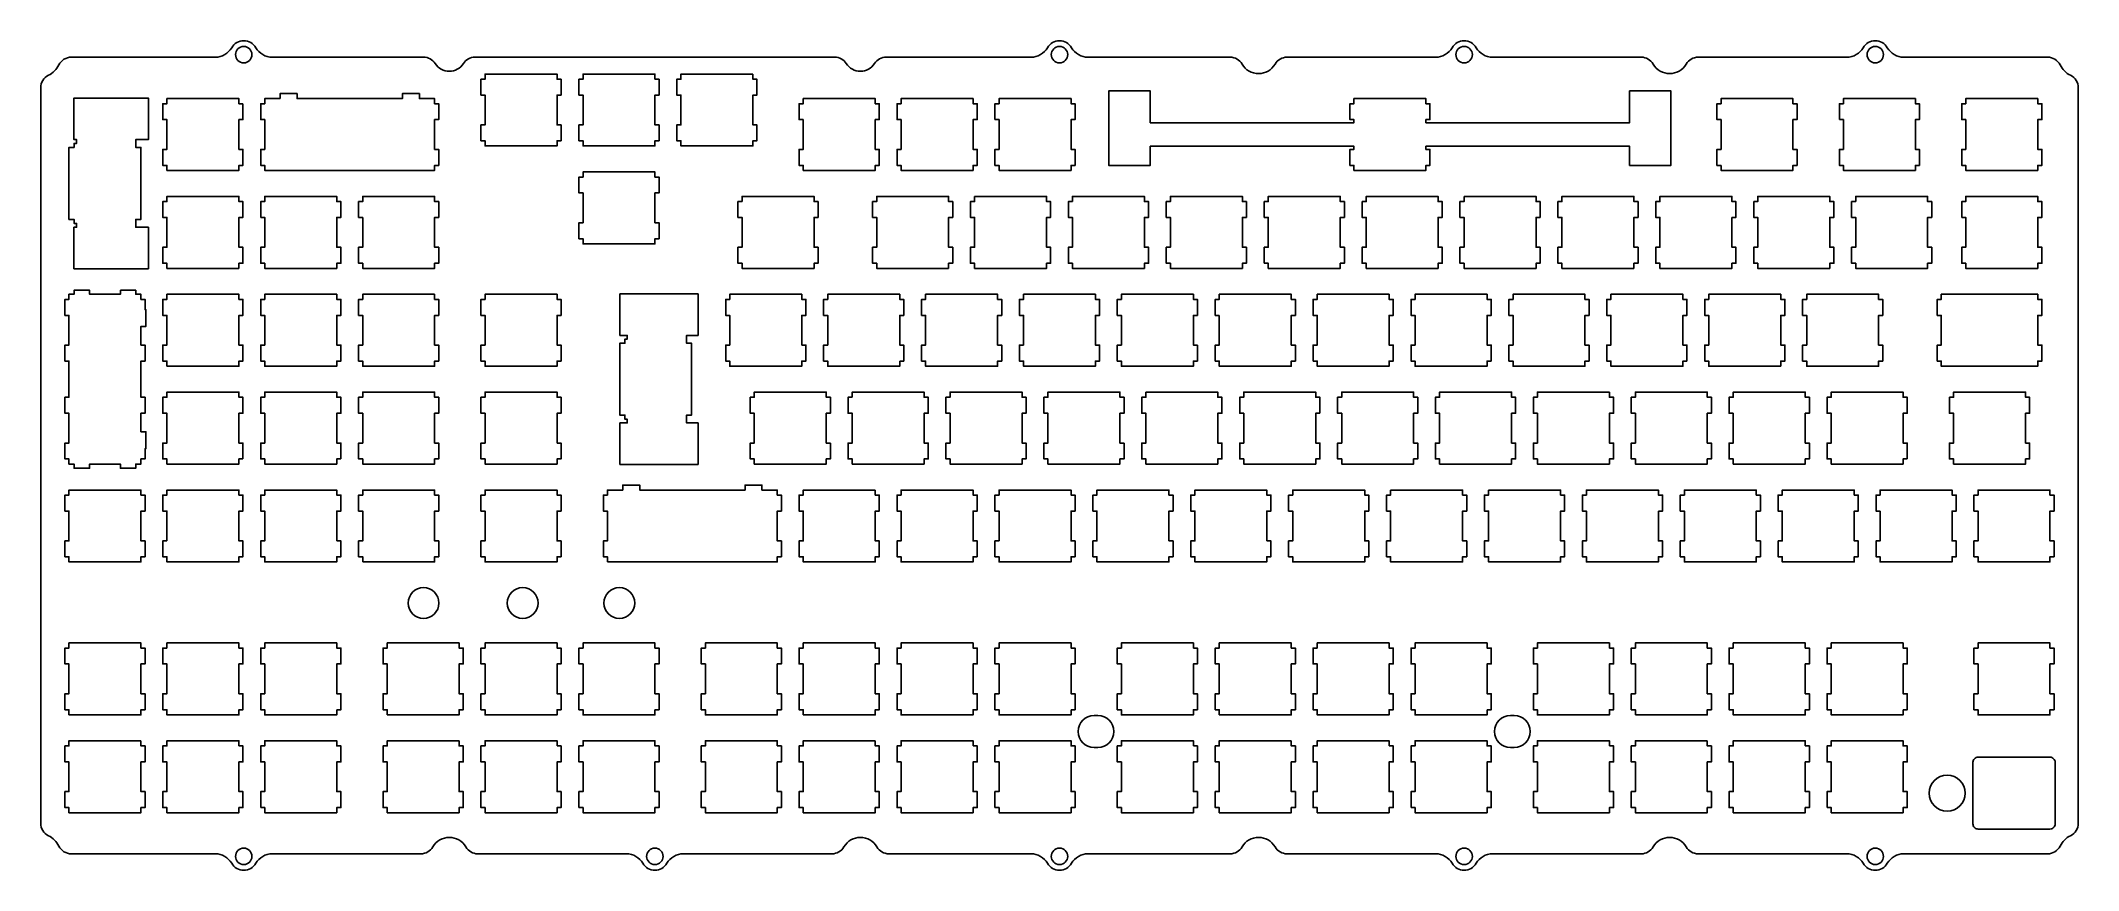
# Model space of a CAD drawing. Header units: millimetres. Extents: x -337 to 60, y -60 to 101.
import ezdxf

# ---------------------------------------------------------------- set-up
doc = ezdxf.new("R2010")
doc.units = ezdxf.units.MM
doc.layers.get('0').update_dxf_attribs({"linetype": 'CONTINUOUS'})

msp = doc.modelspace()

# ---------------------------------------------------------------- linework, layer by layer
for points in [[(-254.54, 97, -0.256128), (-252.26, 98.25), (-182.29, 98.25, -0.256128), (-180.02, 97, 0.548221), (-174.54, 97, -0.256128), (-172.26, 98.25), (-144.08, 98.25, 0.267949), (-140.88, 100.1, -0.57735), (-136.2, 100.1, 0.267949), (-133, 98.25), (-105.34, 98.25, -0.267949), (-103.01, 96.9, 0.57735), (-96.6, 96.9, -0.267949), (-94.26, 98.25), (-65.34, 98.25, 0.267949), (-62.14, 100.1, -0.57735), (-57.46, 100.1, 0.267949), (-54.26, 98.25), (-25.34, 98.25, -0.267949), (-23.01, 96.9, 0.57735), (-16.6, 96.9, -0.267949), (-14.26, 98.25), (14.66, 98.25, 0.267949), (17.86, 100.1, -0.57735), (22.54, 100.1, 0.267949), (25.74, 98.25), (53.75, 98.25, -0.284915), (56.17, 96.75, 0.163866), (58.2, 94.72, -0.284915), (59.7, 92.3), (59.7, -50.86, -0.284915), (58.2, -53.28, 0.163866), (56.17, -55.31, -0.284915), (53.75, -56.81), (25.74, -56.81, 0.267949), (22.54, -58.66, -0.57735), (17.86, -58.66, 0.267949), (14.66, -56.81), (-14.26, -56.81, -0.267949), (-16.6, -55.46, 0.57735), (-23.01, -55.46, -0.267949), (-25.34, -56.81), (-54.26, -56.81, 0.267949), (-57.46, -58.66, -0.57735), (-62.14, -58.66, 0.267949), (-65.34, -56.81), (-94.26, -56.81, -0.267949), (-96.6, -55.46, 0.57735), (-103.01, -55.46, -0.267949), (-105.34, -56.81), (-133, -56.81, 0.267949), (-136.2, -58.66, -0.57735), (-140.88, -58.66, 0.267949), (-144.08, -56.81), (-171.73, -56.81, -0.267949), (-174.07, -55.46, 0.57735), (-180.48, -55.46, -0.267949), (-182.82, -56.81), (-211.73, -56.81, 0.267949), (-214.94, -58.66, -0.57735), (-219.62, -58.66, 0.267949), (-222.82, -56.81), (-251.73, -56.81, -0.267949), (-254.07, -55.46, 0.57735), (-260.48, -55.46, -0.267949), (-262.82, -56.81), (-291.73, -56.81, 0.267949), (-294.94, -58.66, -0.57735), (-299.62, -58.66, 0.267949), (-302.82, -56.81), (-330.83, -56.81, -0.284915), (-333.25, -55.31, 0.163866), (-335.28, -53.28, -0.284915), (-336.78, -50.86), (-336.78, 92.3, -0.284915), (-335.28, 94.72, 0.163866), (-333.25, 96.75, -0.284915), (-330.83, 98.25), (-302.82, 98.25, 0.267949), (-299.62, 100.1, -0.57735), (-294.94, 100.1, 0.267949), (-291.73, 98.25), (-262.29, 98.25, -0.256128), (-260.02, 97, 0.548221)], [(-131.06, -29.9), (-131.8, -29.9, 1), (-131.8, -36.1), (-131.06, -36.1, 1)], [(-50.06, -29.9), (-50.8, -29.9, 1), (-50.8, -36.1), (-50.06, -36.1, 1)], [(39.2, -39), (39.2, -51, 0.414214), (40.2, -52), (54.2, -52, 0.414214), (55.2, -51), (55.2, -39, 0.414214), (54.2, -38), (40.2, -38, 0.414214)]]:
    msp.add_lwpolyline(points, format="xyb", close=True)
for points in [[(-251.11, 81.97), (-250.31, 81.97), (-250.31, 80.97), (-236.31, 80.97), (-236.31, 81.97), (-235.51, 81.97), (-235.51, 85.07), (-236.31, 85.07), (-236.31, 90.87), (-235.51, 90.87), (-235.51, 93.97), (-236.31, 93.97), (-236.31, 94.97), (-250.31, 94.97), (-250.31, 93.97), (-251.11, 93.97), (-251.11, 90.87), (-250.31, 90.87), (-250.31, 85.07), (-251.11, 85.07)], [(-217.26, 93.97), (-217.26, 94.97), (-231.26, 94.97), (-231.26, 93.97), (-232.06, 93.97), (-232.06, 90.87), (-231.26, 90.87), (-231.26, 85.07), (-232.06, 85.07), (-232.06, 81.97), (-231.26, 81.97), (-231.26, 80.97), (-217.26, 80.97), (-217.26, 81.97), (-216.46, 81.97), (-216.46, 85.07), (-217.26, 85.07), (-217.26, 90.87), (-216.46, 90.87), (-216.46, 93.97)], [(-198.21, 94.97), (-212.21, 94.97), (-212.21, 93.97), (-213.01, 93.97), (-213.01, 90.87), (-212.21, 90.87), (-212.21, 85.07), (-213.01, 85.07), (-213.01, 81.97), (-212.21, 81.97), (-212.21, 80.97), (-198.21, 80.97), (-198.21, 81.97), (-197.41, 81.97), (-197.41, 85.07), (-198.21, 85.07), (-198.21, 90.87), (-197.41, 90.87), (-197.41, 93.97), (-198.21, 93.97)], [(-27.62, 91.67), (-27.62, 85.5), (-67.24, 85.5), (-67.24, 86.1), (-66.45, 86.1), (-66.45, 89.2), (-67.24, 89.2), (-67.24, 90.2), (-81.25, 90.2), (-81.25, 89.2), (-82.04, 89.2), (-82.04, 86.1), (-81.25, 86.1), (-81.25, 85.5), (-120.87, 85.5), (-120.87, 91.67), (-128.94, 91.67), (-128.94, 77.17), (-120.87, 77.17), (-120.87, 80.9), (-81.25, 80.9), (-81.25, 80.3), (-82.04, 80.3), (-82.04, 77.2), (-81.25, 77.2), (-81.25, 76.2), (-67.24, 76.2), (-67.24, 77.2), (-66.45, 77.2), (-66.45, 80.3), (-67.24, 80.3), (-67.24, 80.9), (-27.62, 80.9), (-27.62, 77.17), (-19.55, 77.17), (-19.55, 91.67)], [(-315.81, 65.15), (-318.28, 65.15), (-318.28, 66.68), (-317.28, 66.68), (-317.28, 80.68), (-318.28, 80.68), (-318.28, 82.2), (-315.81, 82.2), (-315.81, 90.28), (-330.31, 90.28), (-330.31, 82.2), (-329.81, 82.2), (-329.81, 81.48), (-330.28, 81.48), (-330.28, 80.68), (-331.28, 80.68), (-331.28, 66.68), (-330.28, 66.68), (-330.28, 65.88), (-329.81, 65.88), (-329.81, 65.15), (-330.31, 65.15), (-330.31, 57.08), (-315.81, 57.08)], [(-297.43, 89.2), (-298.23, 89.2), (-298.23, 90.2), (-312.23, 90.2), (-312.23, 89.2), (-313.03, 89.2), (-313.03, 86.1), (-312.23, 86.1), (-312.23, 80.3), (-313.03, 80.3), (-313.03, 77.2), (-312.23, 77.2), (-312.23, 76.2), (-298.23, 76.2), (-298.23, 77.2), (-297.43, 77.2), (-297.43, 80.3), (-298.23, 80.3), (-298.23, 86.1), (-297.43, 86.1)], [(-290.2, 90.2), (-293.18, 90.2), (-293.18, 89.2), (-293.98, 89.2), (-293.98, 86.1), (-293.18, 86.1), (-293.18, 80.3), (-293.98, 80.3), (-293.98, 77.2), (-293.18, 77.2), (-293.18, 76.2), (-283.65, 76.2), (-283.65, 76.2), (-269.65, 76.2), (-269.65, 76.2), (-260.13, 76.2), (-260.13, 77.2), (-259.33, 77.2), (-259.33, 80.3), (-260.13, 80.3), (-260.13, 86.1), (-259.33, 86.1), (-259.33, 89.2), (-260.13, 89.2), (-260.13, 90.2), (-263.1, 90.2), (-263.1, 91.17), (-266.4, 91.17), (-266.4, 90.2), (-274.13, 90.2), (-274.13, 90.2), (-279.18, 90.2), (-279.18, 90.2), (-286.9, 90.2), (-286.9, 91.17), (-290.2, 91.17)], [(-188.4, 86.1), (-188.4, 80.3), (-189.2, 80.3), (-189.2, 77.2), (-188.4, 77.2), (-188.4, 76.2), (-174.4, 76.2), (-174.4, 77.2), (-173.6, 77.2), (-173.6, 80.3), (-174.4, 80.3), (-174.4, 86.1), (-173.6, 86.1), (-173.6, 89.2), (-174.4, 89.2), (-174.4, 90.2), (-188.4, 90.2), (-188.4, 89.2), (-189.2, 89.2), (-189.2, 86.1)], [(-169.35, 86.1), (-169.35, 80.3), (-170.15, 80.3), (-170.15, 77.2), (-169.35, 77.2), (-169.35, 76.2), (-155.35, 76.2), (-155.35, 77.2), (-154.55, 77.2), (-154.55, 80.3), (-155.35, 80.3), (-155.35, 86.1), (-154.55, 86.1), (-154.55, 89.2), (-155.35, 89.2), (-155.35, 90.2), (-169.35, 90.2), (-169.35, 89.2), (-170.15, 89.2), (-170.15, 86.1)], [(-151.1, 86.1), (-150.3, 86.1), (-150.3, 80.3), (-151.1, 80.3), (-151.1, 77.2), (-150.3, 77.2), (-150.3, 76.2), (-136.3, 76.2), (-136.3, 77.2), (-135.5, 77.2), (-135.5, 80.3), (-136.3, 80.3), (-136.3, 86.1), (-135.5, 86.1), (-135.5, 89.2), (-136.3, 89.2), (-136.3, 90.2), (-150.3, 90.2), (-150.3, 89.2), (-151.1, 89.2)], [(-9.81, 77.2), (-9.81, 76.2), (4.19, 76.2), (4.19, 77.2), (4.99, 77.2), (4.99, 80.3), (4.19, 80.3), (4.19, 86.1), (4.99, 86.1), (4.99, 89.2), (4.19, 89.2), (4.19, 90.2), (-9.81, 90.2), (-9.81, 89.2), (-10.61, 89.2), (-10.61, 86.1), (-9.81, 86.1), (-9.81, 80.3), (-10.61, 80.3), (-10.61, 77.2)], [(13.21, 86.1), (14, 86.1), (14, 80.3), (13.21, 80.3), (13.21, 77.2), (14, 77.2), (14, 76.2), (28.01, 76.2), (28.01, 77.2), (28.8, 77.2), (28.8, 80.3), (28.01, 80.3), (28.01, 86.1), (28.8, 86.1), (28.8, 89.2), (28.01, 89.2), (28.01, 90.2), (14, 90.2), (14, 89.2), (13.21, 89.2)], [(37.82, 80.3), (37.02, 80.3), (37.02, 77.2), (37.82, 77.2), (37.82, 76.2), (51.82, 76.2), (51.82, 77.2), (52.62, 77.2), (52.62, 80.3), (51.82, 80.3), (51.82, 86.1), (52.62, 86.1), (52.62, 89.2), (51.82, 89.2), (51.82, 90.2), (37.82, 90.2), (37.82, 89.2), (37.02, 89.2), (37.02, 86.1), (37.82, 86.1)], [(-231.26, 74.92), (-232.06, 74.92), (-232.06, 71.82), (-231.26, 71.82), (-231.26, 66.02), (-232.06, 66.02), (-232.06, 62.92), (-231.26, 62.92), (-231.26, 61.92), (-217.26, 61.92), (-217.26, 62.92), (-216.46, 62.92), (-216.46, 66.02), (-217.26, 66.02), (-217.26, 71.82), (-216.46, 71.82), (-216.46, 74.92), (-217.26, 74.92), (-217.26, 75.92), (-231.26, 75.92)], [(-298.23, 57.15), (-298.23, 58.15), (-297.43, 58.15), (-297.43, 61.25), (-298.23, 61.25), (-298.23, 67.05), (-297.43, 67.05), (-297.43, 70.15), (-298.23, 70.15), (-298.23, 71.15), (-312.23, 71.15), (-312.23, 70.15), (-313.03, 70.15), (-313.03, 67.05), (-312.23, 67.05), (-312.23, 61.25), (-313.03, 61.25), (-313.03, 58.15), (-312.23, 58.15), (-312.23, 57.15)], [(-293.98, 67.05), (-293.18, 67.05), (-293.18, 61.25), (-293.98, 61.25), (-293.98, 58.15), (-293.18, 58.15), (-293.18, 57.15), (-279.18, 57.15), (-279.18, 58.15), (-278.38, 58.15), (-278.38, 61.25), (-279.18, 61.25), (-279.18, 67.05), (-278.38, 67.05), (-278.38, 70.15), (-279.18, 70.15), (-279.18, 71.15), (-293.18, 71.15), (-293.18, 70.15), (-293.98, 70.15)], [(-274.13, 67.05), (-274.13, 61.25), (-274.93, 61.25), (-274.93, 58.15), (-274.13, 58.15), (-274.13, 57.15), (-260.13, 57.15), (-260.13, 58.15), (-259.33, 58.15), (-259.33, 61.25), (-260.13, 61.25), (-260.13, 67.05), (-259.33, 67.05), (-259.33, 70.15), (-260.13, 70.15), (-260.13, 71.15), (-274.13, 71.15), (-274.13, 70.15), (-274.93, 70.15), (-274.93, 67.05)], [(-200.31, 70.15), (-201.11, 70.15), (-201.11, 67.05), (-200.31, 67.05), (-200.31, 61.25), (-201.11, 61.25), (-201.11, 58.15), (-200.31, 58.15), (-200.31, 57.15), (-186.31, 57.15), (-186.31, 58.15), (-185.51, 58.15), (-185.51, 61.25), (-186.31, 61.25), (-186.31, 67.05), (-185.51, 67.05), (-185.51, 70.15), (-186.31, 70.15), (-186.31, 71.15), (-200.31, 71.15)], [(-160.11, 57.15), (-160.11, 58.15), (-159.31, 58.15), (-159.31, 61.25), (-160.11, 61.25), (-160.11, 67.05), (-159.31, 67.05), (-159.31, 70.15), (-160.11, 70.15), (-160.11, 71.15), (-174.11, 71.15), (-174.11, 70.15), (-174.91, 70.15), (-174.91, 67.05), (-174.11, 67.05), (-174.11, 61.25), (-174.91, 61.25), (-174.91, 58.15), (-174.11, 58.15), (-174.11, 57.15)], [(-155.06, 71.15), (-155.06, 70.15), (-155.86, 70.15), (-155.86, 67.05), (-155.06, 67.05), (-155.06, 61.25), (-155.86, 61.25), (-155.86, 58.15), (-155.06, 58.15), (-155.06, 57.15), (-141.06, 57.15), (-141.06, 58.15), (-140.26, 58.15), (-140.26, 61.25), (-141.06, 61.25), (-141.06, 67.05), (-140.26, 67.05), (-140.26, 70.15), (-141.06, 70.15), (-141.06, 71.15)], [(-136.01, 70.15), (-136.81, 70.15), (-136.81, 67.05), (-136.01, 67.05), (-136.01, 61.25), (-136.81, 61.25), (-136.81, 58.15), (-136.01, 58.15), (-136.01, 57.15), (-122.01, 57.15), (-122.01, 58.15), (-121.21, 58.15), (-121.21, 61.25), (-122.01, 61.25), (-122.01, 67.05), (-121.21, 67.05), (-121.21, 70.15), (-122.01, 70.15), (-122.01, 71.15), (-136.01, 71.15)], [(-102.96, 57.15), (-102.96, 58.15), (-102.16, 58.15), (-102.16, 61.25), (-102.96, 61.25), (-102.96, 67.05), (-102.16, 67.05), (-102.16, 70.15), (-102.96, 70.15), (-102.96, 71.15), (-116.96, 71.15), (-116.96, 70.15), (-117.76, 70.15), (-117.76, 67.05), (-116.96, 67.05), (-116.96, 61.25), (-117.76, 61.25), (-117.76, 58.15), (-116.96, 58.15), (-116.96, 57.15)], [(-98.71, 58.15), (-97.91, 58.15), (-97.91, 57.15), (-83.91, 57.15), (-83.91, 58.15), (-83.11, 58.15), (-83.11, 61.25), (-83.91, 61.25), (-83.91, 67.05), (-83.11, 67.05), (-83.11, 70.15), (-83.91, 70.15), (-83.91, 71.15), (-97.91, 71.15), (-97.91, 70.15), (-98.71, 70.15), (-98.71, 67.05), (-97.91, 67.05), (-97.91, 61.25), (-98.71, 61.25)], [(-79.66, 70.15), (-79.66, 67.05), (-78.86, 67.05), (-78.86, 61.25), (-79.66, 61.25), (-79.66, 58.15), (-78.86, 58.15), (-78.86, 57.15), (-64.86, 57.15), (-64.86, 58.15), (-64.06, 58.15), (-64.06, 61.25), (-64.86, 61.25), (-64.86, 67.05), (-64.06, 67.05), (-64.06, 70.15), (-64.86, 70.15), (-64.86, 71.15), (-78.86, 71.15), (-78.86, 70.15)], [(-59.81, 71.15), (-59.81, 70.15), (-60.61, 70.15), (-60.61, 67.05), (-59.81, 67.05), (-59.81, 61.25), (-60.61, 61.25), (-60.61, 58.15), (-59.81, 58.15), (-59.81, 57.15), (-45.81, 57.15), (-45.81, 58.15), (-45.01, 58.15), (-45.01, 61.25), (-45.81, 61.25), (-45.81, 67.05), (-45.01, 67.05), (-45.01, 70.15), (-45.81, 70.15), (-45.81, 71.15)], [(-26.76, 57.15), (-26.76, 58.15), (-25.96, 58.15), (-25.96, 61.25), (-26.76, 61.25), (-26.76, 67.05), (-25.96, 67.05), (-25.96, 70.15), (-26.76, 70.15), (-26.76, 71.15), (-40.76, 71.15), (-40.76, 70.15), (-41.56, 70.15), (-41.56, 67.05), (-40.76, 67.05), (-40.76, 61.25), (-41.56, 61.25), (-41.56, 58.15), (-40.76, 58.15), (-40.76, 57.15)], [(-7.71, 67.05), (-6.91, 67.05), (-6.91, 70.15), (-7.71, 70.15), (-7.71, 71.15), (-21.71, 71.15), (-21.71, 70.15), (-22.51, 70.15), (-22.51, 67.05), (-21.71, 67.05), (-21.71, 61.25), (-22.51, 61.25), (-22.51, 58.15), (-21.71, 58.15), (-21.71, 57.15), (-7.71, 57.15), (-7.71, 58.15), (-6.91, 58.15), (-6.91, 61.25), (-7.71, 61.25)], [(-3.46, 70.15), (-3.46, 67.05), (-2.66, 67.05), (-2.66, 61.25), (-3.46, 61.25), (-3.46, 58.15), (-2.66, 58.15), (-2.66, 57.15), (11.34, 57.15), (11.34, 58.15), (12.14, 58.15), (12.14, 61.25), (11.34, 61.25), (11.34, 67.05), (12.14, 67.05), (12.14, 70.15), (11.34, 70.15), (11.34, 71.15), (-2.66, 71.15), (-2.66, 70.15)], [(16.39, 70.15), (15.59, 70.15), (15.59, 67.05), (16.39, 67.05), (16.39, 61.25), (15.59, 61.25), (15.59, 58.15), (16.39, 58.15), (16.39, 57.15), (30.39, 57.15), (30.39, 58.15), (31.19, 58.15), (31.19, 61.25), (30.39, 61.25), (30.39, 67.05), (31.19, 67.05), (31.19, 70.15), (30.39, 70.15), (30.39, 71.15), (16.39, 71.15)], [(37.02, 67.05), (37.82, 67.05), (37.82, 61.25), (37.02, 61.25), (37.02, 58.15), (37.82, 58.15), (37.82, 57.15), (51.82, 57.15), (51.82, 58.15), (52.62, 58.15), (52.62, 61.25), (51.82, 61.25), (51.82, 67.05), (52.62, 67.05), (52.62, 70.15), (51.82, 70.15), (51.82, 71.15), (37.82, 71.15), (37.82, 70.15), (37.02, 70.15)], [(-321.28, 52.9), (-321.28, 52.1), (-327.28, 52.1), (-327.28, 52.9), (-330.28, 52.9), (-330.28, 52.1), (-331.28, 52.1), (-331.28, 51.1), (-332.08, 51.1), (-332.08, 48), (-331.28, 48), (-331.28, 42.2), (-332.08, 42.2), (-332.08, 39.1), (-331.28, 39.1), (-331.28, 32.05), (-332.08, 32.05), (-332.08, 28.95), (-331.28, 28.95), (-331.28, 23.15), (-332.08, 23.15), (-332.08, 20.05), (-331.28, 20.05), (-331.28, 19.05), (-330.28, 19.05), (-330.28, 18.25), (-327.28, 18.25), (-327.28, 19.05), (-321.28, 19.05), (-321.28, 18.25), (-318.28, 18.25), (-318.28, 19.05), (-317.28, 19.05), (-317.28, 20.05), (-316.48, 20.05), (-316.48, 22.03), (-316.31, 22.03), (-316.31, 25.33), (-317.28, 25.33), (-317.28, 28.95), (-316.48, 28.95), (-316.48, 32.05), (-317.28, 32.05), (-317.28, 39.1), (-316.48, 39.1), (-316.48, 42.2), (-317.28, 42.2), (-317.28, 45.83), (-316.31, 45.83), (-316.31, 49.13), (-316.48, 49.13), (-316.48, 51.1), (-317.28, 51.1), (-317.28, 52.1), (-318.28, 52.1), (-318.28, 52.9)], [(-312.23, 38.1), (-298.23, 38.1), (-298.23, 39.1), (-297.43, 39.1), (-297.43, 42.2), (-298.23, 42.2), (-298.23, 48), (-297.43, 48), (-297.43, 51.1), (-298.23, 51.1), (-298.23, 52.1), (-312.23, 52.1), (-312.23, 51.1), (-313.03, 51.1), (-313.03, 48), (-312.23, 48), (-312.23, 42.2), (-313.03, 42.2), (-313.03, 39.1), (-312.23, 39.1)], [(-279.18, 52.1), (-293.18, 52.1), (-293.18, 51.1), (-293.98, 51.1), (-293.98, 48), (-293.18, 48), (-293.18, 42.2), (-293.98, 42.2), (-293.98, 39.1), (-293.18, 39.1), (-293.18, 38.1), (-279.18, 38.1), (-279.18, 39.1), (-278.38, 39.1), (-278.38, 42.2), (-279.18, 42.2), (-279.18, 48), (-278.38, 48), (-278.38, 51.1), (-279.18, 51.1)], [(-260.13, 52.1), (-274.13, 52.1), (-274.13, 51.1), (-274.93, 51.1), (-274.93, 48), (-274.13, 48), (-274.13, 42.2), (-274.93, 42.2), (-274.93, 39.1), (-274.13, 39.1), (-274.13, 38.1), (-260.13, 38.1), (-260.13, 39.1), (-259.33, 39.1), (-259.33, 42.2), (-260.13, 42.2), (-260.13, 48), (-259.33, 48), (-259.33, 51.1), (-260.13, 51.1)], [(-250.31, 42.2), (-251.11, 42.2), (-251.11, 39.1), (-250.31, 39.1), (-250.31, 38.1), (-236.31, 38.1), (-236.31, 39.1), (-235.51, 39.1), (-235.51, 42.2), (-236.31, 42.2), (-236.31, 48), (-235.51, 48), (-235.51, 51.1), (-236.31, 51.1), (-236.31, 52.1), (-250.31, 52.1), (-250.31, 51.1), (-251.11, 51.1), (-251.11, 48), (-250.31, 48)], [(-224.07, 44.1), (-222.65, 44.1), (-222.65, 43.38), (-223.12, 43.38), (-223.12, 42.58), (-224.12, 42.58), (-224.12, 28.58), (-223.12, 28.58), (-223.12, 27.78), (-222.65, 27.78), (-222.65, 27.05), (-224.07, 27.05), (-224.07, 18.98), (-208.87, 18.98), (-208.87, 27.05), (-211.12, 27.05), (-211.12, 28.58), (-210.12, 28.58), (-210.12, 42.58), (-211.12, 42.58), (-211.12, 44.1), (-208.87, 44.1), (-208.87, 52.18), (-224.07, 52.18)], [(-188.69, 42.2), (-188.69, 48), (-187.89, 48), (-187.89, 51.1), (-188.69, 51.1), (-188.69, 52.1), (-202.69, 52.1), (-202.69, 51.1), (-203.49, 51.1), (-203.49, 48), (-202.69, 48), (-202.69, 42.2), (-203.49, 42.2), (-203.49, 39.1), (-202.69, 39.1), (-202.69, 38.1), (-188.69, 38.1), (-188.69, 39.1), (-187.89, 39.1), (-187.89, 42.2)], [(-169.64, 39.1), (-168.84, 39.1), (-168.84, 42.2), (-169.64, 42.2), (-169.64, 48), (-168.84, 48), (-168.84, 51.1), (-169.64, 51.1), (-169.64, 52.1), (-183.64, 52.1), (-183.64, 51.1), (-184.44, 51.1), (-184.44, 48), (-183.64, 48), (-183.64, 42.2), (-184.44, 42.2), (-184.44, 39.1), (-183.64, 39.1), (-183.64, 38.1), (-169.64, 38.1)], [(-149.79, 48), (-149.79, 51.1), (-150.59, 51.1), (-150.59, 52.1), (-164.59, 52.1), (-164.59, 51.1), (-165.39, 51.1), (-165.39, 48), (-164.59, 48), (-164.59, 42.2), (-165.39, 42.2), (-165.39, 39.1), (-164.59, 39.1), (-164.59, 38.1), (-150.59, 38.1), (-150.59, 39.1), (-149.79, 39.1), (-149.79, 42.2), (-150.59, 42.2), (-150.59, 48)], [(-145.54, 42.2), (-146.34, 42.2), (-146.34, 39.1), (-145.54, 39.1), (-145.54, 38.1), (-131.54, 38.1), (-131.54, 39.1), (-130.74, 39.1), (-130.74, 42.2), (-131.54, 42.2), (-131.54, 48), (-130.74, 48), (-130.74, 51.1), (-131.54, 51.1), (-131.54, 52.1), (-145.54, 52.1), (-145.54, 51.1), (-146.34, 51.1), (-146.34, 48), (-145.54, 48)], [(-111.69, 42.2), (-112.49, 42.2), (-112.49, 48), (-111.69, 48), (-111.69, 51.1), (-112.49, 51.1), (-112.49, 52.1), (-126.49, 52.1), (-126.49, 51.1), (-127.29, 51.1), (-127.29, 48), (-126.49, 48), (-126.49, 42.2), (-127.29, 42.2), (-127.29, 39.1), (-126.49, 39.1), (-126.49, 38.1), (-112.49, 38.1), (-112.49, 39.1), (-111.69, 39.1)], [(-107.44, 48), (-107.44, 42.2), (-108.24, 42.2), (-108.24, 39.1), (-107.44, 39.1), (-107.44, 38.1), (-93.44, 38.1), (-93.44, 39.1), (-92.64, 39.1), (-92.64, 42.2), (-93.44, 42.2), (-93.44, 48), (-92.64, 48), (-92.64, 51.1), (-93.44, 51.1), (-93.44, 52.1), (-107.44, 52.1), (-107.44, 51.1), (-108.24, 51.1), (-108.24, 48)], [(-89.19, 39.1), (-88.39, 39.1), (-88.39, 38.1), (-74.39, 38.1), (-74.39, 39.1), (-73.59, 39.1), (-73.59, 42.2), (-74.39, 42.2), (-74.39, 48), (-73.59, 48), (-73.59, 51.1), (-74.39, 51.1), (-74.39, 52.1), (-88.39, 52.1), (-88.39, 51.1), (-89.19, 51.1), (-89.19, 48), (-88.39, 48), (-88.39, 42.2), (-89.19, 42.2)], [(-54.54, 39.1), (-54.54, 42.2), (-55.34, 42.2), (-55.34, 48), (-54.54, 48), (-54.54, 51.1), (-55.34, 51.1), (-55.34, 52.1), (-69.34, 52.1), (-69.34, 51.1), (-70.14, 51.1), (-70.14, 48), (-69.34, 48), (-69.34, 42.2), (-70.14, 42.2), (-70.14, 39.1), (-69.34, 39.1), (-69.34, 38.1), (-55.34, 38.1), (-55.34, 39.1)], [(-35.49, 48), (-35.49, 51.1), (-36.29, 51.1), (-36.29, 52.1), (-50.29, 52.1), (-50.29, 51.1), (-51.09, 51.1), (-51.09, 48), (-50.29, 48), (-50.29, 42.2), (-51.09, 42.2), (-51.09, 39.1), (-50.29, 39.1), (-50.29, 38.1), (-36.29, 38.1), (-36.29, 39.1), (-35.49, 39.1), (-35.49, 42.2), (-36.29, 42.2), (-36.29, 48)], [(-16.44, 39.1), (-16.44, 42.2), (-17.24, 42.2), (-17.24, 48), (-16.44, 48), (-16.44, 51.1), (-17.24, 51.1), (-17.24, 52.1), (-31.24, 52.1), (-31.24, 51.1), (-32.04, 51.1), (-32.04, 48), (-31.24, 48), (-31.24, 42.2), (-32.04, 42.2), (-32.04, 39.1), (-31.24, 39.1), (-31.24, 38.1), (-17.24, 38.1), (-17.24, 39.1)], [(1.81, 38.1), (1.81, 39.1), (2.61, 39.1), (2.61, 42.2), (1.81, 42.2), (1.81, 48), (2.61, 48), (2.61, 51.1), (1.81, 51.1), (1.81, 52.1), (-12.19, 52.1), (-12.19, 51.1), (-12.99, 51.1), (-12.99, 48), (-12.19, 48), (-12.19, 42.2), (-12.99, 42.2), (-12.99, 39.1), (-12.19, 39.1), (-12.19, 38.1)], [(20.86, 42.2), (20.86, 48), (21.66, 48), (21.66, 51.1), (20.86, 51.1), (20.86, 52.1), (6.86, 52.1), (6.86, 51.1), (6.06, 51.1), (6.06, 48), (6.86, 48), (6.86, 42.2), (6.06, 42.2), (6.06, 39.1), (6.86, 39.1), (6.86, 38.1), (20.86, 38.1), (20.86, 39.1), (21.66, 39.1), (21.66, 42.2)], [(33.05, 52.1), (33.05, 51.1), (32.26, 51.1), (32.26, 48), (33.05, 48), (33.05, 42.2), (32.26, 42.2), (32.26, 39.1), (33.05, 39.1), (33.05, 38.1), (51.82, 38.1), (51.82, 39.1), (52.62, 39.1), (52.62, 42.2), (51.82, 42.2), (51.82, 48), (52.62, 48), (52.62, 51.1), (51.82, 51.1), (51.82, 52.1)], [(-297.43, 20.05), (-297.43, 23.15), (-298.23, 23.15), (-298.23, 28.95), (-297.43, 28.95), (-297.43, 32.05), (-298.23, 32.05), (-298.23, 33.05), (-312.23, 33.05), (-312.23, 32.05), (-313.03, 32.05), (-313.03, 28.95), (-312.23, 28.95), (-312.23, 23.15), (-313.03, 23.15), (-313.03, 20.05), (-312.23, 20.05), (-312.23, 19.05), (-298.23, 19.05), (-298.23, 20.05)], [(-278.38, 20.05), (-278.38, 23.15), (-279.18, 23.15), (-279.18, 28.95), (-278.38, 28.95), (-278.38, 32.05), (-279.18, 32.05), (-279.18, 33.05), (-293.18, 33.05), (-293.18, 32.05), (-293.98, 32.05), (-293.98, 28.95), (-293.18, 28.95), (-293.18, 23.15), (-293.98, 23.15), (-293.98, 20.05), (-293.18, 20.05), (-293.18, 19.05), (-279.18, 19.05), (-279.18, 20.05)], [(-260.13, 23.15), (-260.13, 28.95), (-259.33, 28.95), (-259.33, 32.05), (-260.13, 32.05), (-260.13, 33.05), (-274.13, 33.05), (-274.13, 32.05), (-274.93, 32.05), (-274.93, 28.95), (-274.13, 28.95), (-274.13, 23.15), (-274.93, 23.15), (-274.93, 20.05), (-274.13, 20.05), (-274.13, 19.05), (-260.13, 19.05), (-260.13, 20.05), (-259.33, 20.05), (-259.33, 23.15)], [(-236.31, 23.15), (-236.31, 28.95), (-235.51, 28.95), (-235.51, 32.05), (-236.31, 32.05), (-236.31, 33.05), (-250.31, 33.05), (-250.31, 32.05), (-251.11, 32.05), (-251.11, 28.95), (-250.31, 28.95), (-250.31, 23.15), (-251.11, 23.15), (-251.11, 20.05), (-250.31, 20.05), (-250.31, 19.05), (-236.31, 19.05), (-236.31, 20.05), (-235.51, 20.05), (-235.51, 23.15)], [(-183.13, 23.15), (-183.93, 23.15), (-183.93, 28.95), (-183.13, 28.95), (-183.13, 32.05), (-183.93, 32.05), (-183.93, 33.05), (-197.93, 33.05), (-197.93, 32.05), (-198.73, 32.05), (-198.73, 28.95), (-197.93, 28.95), (-197.93, 23.15), (-198.73, 23.15), (-198.73, 20.05), (-197.93, 20.05), (-197.93, 19.05), (-183.93, 19.05), (-183.93, 20.05), (-183.13, 20.05)], [(-178.88, 32.05), (-179.68, 32.05), (-179.68, 28.95), (-178.88, 28.95), (-178.88, 23.15), (-179.68, 23.15), (-179.68, 20.05), (-178.88, 20.05), (-178.88, 19.05), (-164.88, 19.05), (-164.88, 20.05), (-164.08, 20.05), (-164.08, 23.15), (-164.88, 23.15), (-164.88, 28.95), (-164.08, 28.95), (-164.08, 32.05), (-164.88, 32.05), (-164.88, 33.05), (-178.88, 33.05)], [(-145.83, 19.05), (-145.83, 20.05), (-145.03, 20.05), (-145.03, 23.15), (-145.83, 23.15), (-145.83, 28.95), (-145.03, 28.95), (-145.03, 32.05), (-145.83, 32.05), (-145.83, 33.05), (-159.83, 33.05), (-159.83, 32.05), (-160.63, 32.05), (-160.63, 28.95), (-159.83, 28.95), (-159.83, 23.15), (-160.63, 23.15), (-160.63, 20.05), (-159.83, 20.05), (-159.83, 19.05)], [(-125.98, 23.15), (-126.78, 23.15), (-126.78, 28.95), (-125.98, 28.95), (-125.98, 32.05), (-126.78, 32.05), (-126.78, 33.05), (-140.78, 33.05), (-140.78, 32.05), (-141.58, 32.05), (-141.58, 28.95), (-140.78, 28.95), (-140.78, 23.15), (-141.58, 23.15), (-141.58, 20.05), (-140.78, 20.05), (-140.78, 19.05), (-126.78, 19.05), (-126.78, 20.05), (-125.98, 20.05)], [(-121.73, 33.05), (-121.73, 32.05), (-122.53, 32.05), (-122.53, 28.95), (-121.73, 28.95), (-121.73, 23.15), (-122.53, 23.15), (-122.53, 20.05), (-121.73, 20.05), (-121.73, 19.05), (-107.73, 19.05), (-107.73, 20.05), (-106.93, 20.05), (-106.93, 23.15), (-107.73, 23.15), (-107.73, 28.95), (-106.93, 28.95), (-106.93, 32.05), (-107.73, 32.05), (-107.73, 33.05)], [(-87.88, 28.95), (-87.88, 32.05), (-88.68, 32.05), (-88.68, 33.05), (-102.68, 33.05), (-102.68, 32.05), (-103.48, 32.05), (-103.48, 28.95), (-102.68, 28.95), (-102.68, 23.15), (-103.48, 23.15), (-103.48, 20.05), (-102.68, 20.05), (-102.68, 19.05), (-88.68, 19.05), (-88.68, 20.05), (-87.88, 20.05), (-87.88, 23.15), (-88.68, 23.15), (-88.68, 28.95)], [(-68.83, 32.05), (-69.63, 32.05), (-69.63, 33.05), (-83.63, 33.05), (-83.63, 32.05), (-84.43, 32.05), (-84.43, 28.95), (-83.63, 28.95), (-83.63, 23.15), (-84.43, 23.15), (-84.43, 20.05), (-83.63, 20.05), (-83.63, 19.05), (-69.63, 19.05), (-69.63, 20.05), (-68.83, 20.05), (-68.83, 23.15), (-69.63, 23.15), (-69.63, 28.95), (-68.83, 28.95)], [(-50.58, 28.95), (-49.78, 28.95), (-49.78, 32.05), (-50.58, 32.05), (-50.58, 33.05), (-64.58, 33.05), (-64.58, 32.05), (-65.38, 32.05), (-65.38, 28.95), (-64.58, 28.95), (-64.58, 23.15), (-65.38, 23.15), (-65.38, 20.05), (-64.58, 20.05), (-64.58, 19.05), (-50.58, 19.05), (-50.58, 20.05), (-49.78, 20.05), (-49.78, 23.15), (-50.58, 23.15)], [(-31.53, 33.05), (-45.53, 33.05), (-45.53, 32.05), (-46.33, 32.05), (-46.33, 28.95), (-45.53, 28.95), (-45.53, 23.15), (-46.33, 23.15), (-46.33, 20.05), (-45.53, 20.05), (-45.53, 19.05), (-31.53, 19.05), (-31.53, 20.05), (-30.73, 20.05), (-30.73, 23.15), (-31.53, 23.15), (-31.53, 28.95), (-30.73, 28.95), (-30.73, 32.05), (-31.53, 32.05)], [(-12.48, 23.15), (-12.48, 28.95), (-11.68, 28.95), (-11.68, 32.05), (-12.48, 32.05), (-12.48, 33.05), (-26.48, 33.05), (-26.48, 32.05), (-27.28, 32.05), (-27.28, 28.95), (-26.48, 28.95), (-26.48, 23.15), (-27.28, 23.15), (-27.28, 20.05), (-26.48, 20.05), (-26.48, 19.05), (-12.48, 19.05), (-12.48, 20.05), (-11.68, 20.05), (-11.68, 23.15)], [(-7.43, 28.95), (-7.43, 23.15), (-8.23, 23.15), (-8.23, 20.05), (-7.43, 20.05), (-7.43, 19.05), (6.57, 19.05), (6.57, 20.05), (7.37, 20.05), (7.37, 23.15), (6.57, 23.15), (6.57, 28.95), (7.37, 28.95), (7.37, 32.05), (6.57, 32.05), (6.57, 33.05), (-7.43, 33.05), (-7.43, 32.05), (-8.23, 32.05), (-8.23, 28.95)], [(26.42, 20.05), (26.42, 23.15), (25.62, 23.15), (25.62, 28.95), (26.42, 28.95), (26.42, 32.05), (25.62, 32.05), (25.62, 33.05), (11.62, 33.05), (11.62, 32.05), (10.82, 32.05), (10.82, 28.95), (11.62, 28.95), (11.62, 23.15), (10.82, 23.15), (10.82, 20.05), (11.62, 20.05), (11.62, 19.05), (25.62, 19.05), (25.62, 20.05)], [(34.64, 32.05), (34.64, 28.95), (35.44, 28.95), (35.44, 23.15), (34.64, 23.15), (34.64, 20.05), (35.44, 20.05), (35.44, 19.05), (49.44, 19.05), (49.44, 20.05), (50.24, 20.05), (50.24, 23.15), (49.44, 23.15), (49.44, 28.95), (50.24, 28.95), (50.24, 32.05), (49.44, 32.05), (49.44, 33.05), (35.44, 33.05), (35.44, 32.05)], [(-332.08, 1), (-331.28, 1), (-331.28, 0), (-317.28, 0), (-317.28, 1), (-316.48, 1), (-316.48, 4.1), (-317.28, 4.1), (-317.28, 9.9), (-316.48, 9.9), (-316.48, 13), (-317.28, 13), (-317.28, 14), (-331.28, 14), (-331.28, 13), (-332.08, 13), (-332.08, 9.9), (-331.28, 9.9), (-331.28, 4.1), (-332.08, 4.1)], [(-312.23, 4.1), (-313.03, 4.1), (-313.03, 1), (-312.23, 1), (-312.23, 0), (-298.23, 0), (-298.23, 1), (-297.43, 1), (-297.43, 4.1), (-298.23, 4.1), (-298.23, 9.9), (-297.43, 9.9), (-297.43, 13), (-298.23, 13), (-298.23, 14), (-312.23, 14), (-312.23, 13), (-313.03, 13), (-313.03, 9.9), (-312.23, 9.9)], [(-279.18, 4.1), (-279.18, 9.9), (-278.38, 9.9), (-278.38, 13), (-279.18, 13), (-279.18, 14), (-293.18, 14), (-293.18, 13), (-293.98, 13), (-293.98, 9.9), (-293.18, 9.9), (-293.18, 4.1), (-293.98, 4.1), (-293.98, 1), (-293.18, 1), (-293.18, 0), (-279.18, 0), (-279.18, 1), (-278.38, 1), (-278.38, 4.1)], [(-274.13, 0), (-260.13, 0), (-260.13, 1), (-259.33, 1), (-259.33, 4.1), (-260.13, 4.1), (-260.13, 9.9), (-259.33, 9.9), (-259.33, 13), (-260.13, 13), (-260.13, 14), (-274.13, 14), (-274.13, 13), (-274.93, 13), (-274.93, 9.9), (-274.13, 9.9), (-274.13, 4.1), (-274.93, 4.1), (-274.93, 1), (-274.13, 1)], [(-250.31, 13), (-251.11, 13), (-251.11, 9.9), (-250.31, 9.9), (-250.31, 4.1), (-251.11, 4.1), (-251.11, 1), (-250.31, 1), (-250.31, 0), (-236.31, 0), (-236.31, 1), (-235.51, 1), (-235.51, 4.1), (-236.31, 4.1), (-236.31, 9.9), (-235.51, 9.9), (-235.51, 13), (-236.31, 13), (-236.31, 14), (-250.31, 14)], [(-226.5, 0), (-193.45, 0), (-193.45, 1), (-192.65, 1), (-192.65, 4.1), (-193.45, 4.1), (-193.45, 9.9), (-192.65, 9.9), (-192.65, 13), (-193.45, 13), (-193.45, 14), (-196.43, 14), (-196.43, 14.97), (-199.73, 14.97), (-199.73, 14), (-220.23, 14), (-220.23, 14.97), (-223.53, 14.97), (-223.53, 14), (-226.5, 14), (-226.5, 13), (-227.3, 13), (-227.3, 9.9), (-226.5, 9.9), (-226.5, 4.1), (-227.3, 4.1), (-227.3, 1), (-226.5, 1)], [(-174.4, 14), (-188.4, 14), (-188.4, 13), (-189.2, 13), (-189.2, 9.9), (-188.4, 9.9), (-188.4, 4.1), (-189.2, 4.1), (-189.2, 1), (-188.4, 1), (-188.4, 0), (-174.4, 0), (-174.4, 1), (-173.6, 1), (-173.6, 4.1), (-174.4, 4.1), (-174.4, 9.9), (-173.6, 9.9), (-173.6, 13), (-174.4, 13)], [(-154.55, 1), (-154.55, 4.1), (-155.35, 4.1), (-155.35, 9.9), (-154.55, 9.9), (-154.55, 13), (-155.35, 13), (-155.35, 14), (-169.35, 14), (-169.35, 13), (-170.15, 13), (-170.15, 9.9), (-169.35, 9.9), (-169.35, 4.1), (-170.15, 4.1), (-170.15, 1), (-169.35, 1), (-169.35, 0), (-155.35, 0), (-155.35, 1)], [(-150.3, 4.1), (-151.1, 4.1), (-151.1, 1), (-150.3, 1), (-150.3, 0), (-136.3, 0), (-136.3, 1), (-135.5, 1), (-135.5, 4.1), (-136.3, 4.1), (-136.3, 9.9), (-135.5, 9.9), (-135.5, 13), (-136.3, 13), (-136.3, 14), (-150.3, 14), (-150.3, 13), (-151.1, 13), (-151.1, 9.9), (-150.3, 9.9)], [(-117.25, 4.1), (-117.25, 9.9), (-116.45, 9.9), (-116.45, 13), (-117.25, 13), (-117.25, 14), (-131.25, 14), (-131.25, 13), (-132.05, 13), (-132.05, 9.9), (-131.25, 9.9), (-131.25, 4.1), (-132.05, 4.1), (-132.05, 1), (-131.25, 1), (-131.25, 0), (-117.25, 0), (-117.25, 1), (-116.45, 1), (-116.45, 4.1)], [(-98.2, 4.1), (-98.2, 9.9), (-97.4, 9.9), (-97.4, 13), (-98.2, 13), (-98.2, 14), (-112.2, 14), (-112.2, 13), (-113, 13), (-113, 9.9), (-112.2, 9.9), (-112.2, 4.1), (-113, 4.1), (-113, 1), (-112.2, 1), (-112.2, 0), (-98.2, 0), (-98.2, 1), (-97.4, 1), (-97.4, 4.1)], [(-93.95, 13), (-93.95, 9.9), (-93.15, 9.9), (-93.15, 4.1), (-93.95, 4.1), (-93.95, 1), (-93.15, 1), (-93.15, 0), (-79.15, 0), (-79.15, 1), (-78.35, 1), (-78.35, 4.1), (-79.15, 4.1), (-79.15, 9.9), (-78.35, 9.9), (-78.35, 13), (-79.15, 13), (-79.15, 14), (-93.15, 14), (-93.15, 13)], [(-74.1, 14), (-74.1, 13), (-74.9, 13), (-74.9, 9.9), (-74.1, 9.9), (-74.1, 4.1), (-74.9, 4.1), (-74.9, 1), (-74.1, 1), (-74.1, 0), (-60.1, 0), (-60.1, 1), (-59.3, 1), (-59.3, 4.1), (-60.1, 4.1), (-60.1, 9.9), (-59.3, 9.9), (-59.3, 13), (-60.1, 13), (-60.1, 14)], [(-55.05, 14), (-55.05, 13), (-55.85, 13), (-55.85, 9.9), (-55.05, 9.9), (-55.05, 4.1), (-55.85, 4.1), (-55.85, 1), (-55.05, 1), (-55.05, 0), (-41.05, 0), (-41.05, 1), (-40.25, 1), (-40.25, 4.1), (-41.05, 4.1), (-41.05, 9.9), (-40.25, 9.9), (-40.25, 13), (-41.05, 13), (-41.05, 14)], [(-22, 9.9), (-21.2, 9.9), (-21.2, 13), (-22, 13), (-22, 14), (-36, 14), (-36, 13), (-36.8, 13), (-36.8, 9.9), (-36, 9.9), (-36, 4.1), (-36.8, 4.1), (-36.8, 1), (-36, 1), (-36, 0), (-22, 0), (-22, 1), (-21.2, 1), (-21.2, 4.1), (-22, 4.1)], [(-17.75, 4.1), (-17.75, 1), (-16.95, 1), (-16.95, 0), (-2.95, 0), (-2.95, 1), (-2.15, 1), (-2.15, 4.1), (-2.95, 4.1), (-2.95, 9.9), (-2.15, 9.9), (-2.15, 13), (-2.95, 13), (-2.95, 14), (-16.95, 14), (-16.95, 13), (-17.75, 13), (-17.75, 9.9), (-16.95, 9.9), (-16.95, 4.1)], [(1.3, 4.1), (1.3, 1), (2.1, 1), (2.1, 0), (16.1, 0), (16.1, 1), (16.9, 1), (16.9, 4.1), (16.1, 4.1), (16.1, 9.9), (16.9, 9.9), (16.9, 13), (16.1, 13), (16.1, 14), (2.1, 14), (2.1, 13), (1.3, 13), (1.3, 9.9), (2.1, 9.9), (2.1, 4.1)], [(21.15, 9.9), (21.15, 4.1), (20.35, 4.1), (20.35, 1), (21.15, 1), (21.15, 0), (35.15, 0), (35.15, 1), (35.95, 1), (35.95, 4.1), (35.15, 4.1), (35.15, 9.9), (35.95, 9.9), (35.95, 13), (35.15, 13), (35.15, 14), (21.15, 14), (21.15, 13), (20.35, 13), (20.35, 9.9)], [(55, 4.1), (54.2, 4.1), (54.2, 9.9), (55, 9.9), (55, 13), (54.2, 13), (54.2, 14), (40.2, 14), (40.2, 13), (39.4, 13), (39.4, 9.9), (40.2, 9.9), (40.2, 4.1), (39.4, 4.1), (39.4, 1), (40.2, 1), (40.2, 0), (54.2, 0), (54.2, 1), (55, 1)], [(-331.28, -29.76), (-317.28, -29.76), (-317.28, -28.76), (-316.48, -28.76), (-316.48, -25.66), (-317.28, -25.66), (-317.28, -19.86), (-316.48, -19.86), (-316.48, -16.76), (-317.28, -16.76), (-317.28, -15.76), (-331.28, -15.76), (-331.28, -16.76), (-332.08, -16.76), (-332.08, -19.86), (-331.28, -19.86), (-331.28, -25.66), (-332.08, -25.66), (-332.08, -28.76), (-331.28, -28.76)], [(-312.23, -16.76), (-313.03, -16.76), (-313.03, -19.86), (-312.23, -19.86), (-312.23, -25.66), (-313.03, -25.66), (-313.03, -28.76), (-312.23, -28.76), (-312.23, -29.76), (-298.23, -29.76), (-298.23, -28.76), (-297.43, -28.76), (-297.43, -25.66), (-298.23, -25.66), (-298.23, -19.86), (-297.43, -19.86), (-297.43, -16.76), (-298.23, -16.76), (-298.23, -15.76), (-312.23, -15.76)], [(-279.18, -28.76), (-278.38, -28.76), (-278.38, -25.66), (-279.18, -25.66), (-279.18, -19.86), (-278.38, -19.86), (-278.38, -16.76), (-279.18, -16.76), (-279.18, -15.76), (-293.18, -15.76), (-293.18, -16.76), (-293.98, -16.76), (-293.98, -19.86), (-293.18, -19.86), (-293.18, -25.66), (-293.98, -25.66), (-293.98, -28.76), (-293.18, -28.76), (-293.18, -29.76), (-279.18, -29.76)], [(-269.36, -29.76), (-255.36, -29.76), (-255.36, -28.76), (-254.56, -28.76), (-254.56, -25.66), (-255.36, -25.66), (-255.36, -19.86), (-254.56, -19.86), (-254.56, -16.76), (-255.36, -16.76), (-255.36, -15.76), (-269.36, -15.76), (-269.36, -16.76), (-270.16, -16.76), (-270.16, -19.86), (-269.36, -19.86), (-269.36, -25.66), (-270.16, -25.66), (-270.16, -28.76), (-269.36, -28.76)], [(-250.31, -16.76), (-251.11, -16.76), (-251.11, -19.86), (-250.31, -19.86), (-250.31, -25.66), (-251.11, -25.66), (-251.11, -28.76), (-250.31, -28.76), (-250.31, -29.76), (-236.31, -29.76), (-236.31, -28.76), (-235.51, -28.76), (-235.51, -25.66), (-236.31, -25.66), (-236.31, -19.86), (-235.51, -19.86), (-235.51, -16.76), (-236.31, -16.76), (-236.31, -15.76), (-250.31, -15.76)], [(-217.26, -28.76), (-216.46, -28.76), (-216.46, -25.66), (-217.26, -25.66), (-217.26, -19.86), (-216.46, -19.86), (-216.46, -16.76), (-217.26, -16.76), (-217.26, -15.76), (-231.26, -15.76), (-231.26, -16.76), (-232.06, -16.76), (-232.06, -19.86), (-231.26, -19.86), (-231.26, -25.66), (-232.06, -25.66), (-232.06, -28.76), (-231.26, -28.76), (-231.26, -29.76), (-217.26, -29.76)], [(-193.45, -16.76), (-193.45, -15.76), (-207.45, -15.76), (-207.45, -16.76), (-208.25, -16.76), (-208.25, -19.86), (-207.45, -19.86), (-207.45, -25.66), (-208.25, -25.66), (-208.25, -28.76), (-207.45, -28.76), (-207.45, -29.76), (-193.45, -29.76), (-193.45, -28.76), (-192.65, -28.76), (-192.65, -25.66), (-193.45, -25.66), (-193.45, -19.86), (-192.65, -19.86), (-192.65, -16.76)], [(-188.4, -29.76), (-174.4, -29.76), (-174.4, -28.76), (-173.6, -28.76), (-173.6, -25.66), (-174.4, -25.66), (-174.4, -19.86), (-173.6, -19.86), (-173.6, -16.76), (-174.4, -16.76), (-174.4, -15.76), (-188.4, -15.76), (-188.4, -16.76), (-189.2, -16.76), (-189.2, -19.86), (-188.4, -19.86), (-188.4, -25.66), (-189.2, -25.66), (-189.2, -28.76), (-188.4, -28.76)], [(-169.35, -16.76), (-170.15, -16.76), (-170.15, -19.86), (-169.35, -19.86), (-169.35, -25.66), (-170.15, -25.66), (-170.15, -28.76), (-169.35, -28.76), (-169.35, -29.76), (-155.35, -29.76), (-155.35, -28.76), (-154.55, -28.76), (-154.55, -25.66), (-155.35, -25.66), (-155.35, -19.86), (-154.55, -19.86), (-154.55, -16.76), (-155.35, -16.76), (-155.35, -15.76), (-169.35, -15.76)], [(-136.3, -28.76), (-135.5, -28.76), (-135.5, -25.66), (-136.3, -25.66), (-136.3, -19.86), (-135.5, -19.86), (-135.5, -16.76), (-136.3, -16.76), (-136.3, -15.76), (-150.3, -15.76), (-150.3, -16.76), (-151.1, -16.76), (-151.1, -19.86), (-150.3, -19.86), (-150.3, -25.66), (-151.1, -25.66), (-151.1, -28.76), (-150.3, -28.76), (-150.3, -29.76), (-136.3, -29.76)], [(-112.49, -16.76), (-112.49, -15.76), (-126.49, -15.76), (-126.49, -16.76), (-127.29, -16.76), (-127.29, -19.86), (-126.49, -19.86), (-126.49, -25.66), (-127.29, -25.66), (-127.29, -28.76), (-126.49, -28.76), (-126.49, -29.76), (-112.49, -29.76), (-112.49, -28.76), (-111.69, -28.76), (-111.69, -25.66), (-112.49, -25.66), (-112.49, -19.86), (-111.69, -19.86), (-111.69, -16.76)], [(-107.44, -29.76), (-93.44, -29.76), (-93.44, -28.76), (-92.64, -28.76), (-92.64, -25.66), (-93.44, -25.66), (-93.44, -19.86), (-92.64, -19.86), (-92.64, -16.76), (-93.44, -16.76), (-93.44, -15.76), (-107.44, -15.76), (-107.44, -16.76), (-108.24, -16.76), (-108.24, -19.86), (-107.44, -19.86), (-107.44, -25.66), (-108.24, -25.66), (-108.24, -28.76), (-107.44, -28.76)], [(-88.39, -16.76), (-89.19, -16.76), (-89.19, -19.86), (-88.39, -19.86), (-88.39, -25.66), (-89.19, -25.66), (-89.19, -28.76), (-88.39, -28.76), (-88.39, -29.76), (-74.39, -29.76), (-74.39, -28.76), (-73.59, -28.76), (-73.59, -25.66), (-74.39, -25.66), (-74.39, -19.86), (-73.59, -19.86), (-73.59, -16.76), (-74.39, -16.76), (-74.39, -15.76), (-88.39, -15.76)], [(-55.34, -28.76), (-54.54, -28.76), (-54.54, -25.66), (-55.34, -25.66), (-55.34, -19.86), (-54.54, -19.86), (-54.54, -16.76), (-55.34, -16.76), (-55.34, -15.76), (-69.34, -15.76), (-69.34, -16.76), (-70.14, -16.76), (-70.14, -19.86), (-69.34, -19.86), (-69.34, -25.66), (-70.14, -25.66), (-70.14, -28.76), (-69.34, -28.76), (-69.34, -29.76), (-55.34, -29.76)], [(-31.53, -16.76), (-31.53, -15.76), (-45.53, -15.76), (-45.53, -16.76), (-46.33, -16.76), (-46.33, -19.86), (-45.53, -19.86), (-45.53, -25.66), (-46.33, -25.66), (-46.33, -28.76), (-45.53, -28.76), (-45.53, -29.76), (-31.53, -29.76), (-31.53, -28.76), (-30.73, -28.76), (-30.73, -25.66), (-31.53, -25.66), (-31.53, -19.86), (-30.73, -19.86), (-30.73, -16.76)], [(-26.48, -29.76), (-12.48, -29.76), (-12.48, -28.76), (-11.68, -28.76), (-11.68, -25.66), (-12.48, -25.66), (-12.48, -19.86), (-11.68, -19.86), (-11.68, -16.76), (-12.48, -16.76), (-12.48, -15.76), (-26.48, -15.76), (-26.48, -16.76), (-27.28, -16.76), (-27.28, -19.86), (-26.48, -19.86), (-26.48, -25.66), (-27.28, -25.66), (-27.28, -28.76), (-26.48, -28.76)], [(-7.43, -16.76), (-8.23, -16.76), (-8.23, -19.86), (-7.43, -19.86), (-7.43, -25.66), (-8.23, -25.66), (-8.23, -28.76), (-7.43, -28.76), (-7.43, -29.76), (6.57, -29.76), (6.57, -28.76), (7.37, -28.76), (7.37, -25.66), (6.57, -25.66), (6.57, -19.86), (7.37, -19.86), (7.37, -16.76), (6.57, -16.76), (6.57, -15.76), (-7.43, -15.76)], [(25.62, -28.76), (26.42, -28.76), (26.42, -25.66), (25.62, -25.66), (25.62, -19.86), (26.42, -19.86), (26.42, -16.76), (25.62, -16.76), (25.62, -15.76), (11.62, -15.76), (11.62, -16.76), (10.82, -16.76), (10.82, -19.86), (11.62, -19.86), (11.62, -25.66), (10.82, -25.66), (10.82, -28.76), (11.62, -28.76), (11.62, -29.76), (25.62, -29.76)], [(40.2, -16.76), (39.4, -16.76), (39.4, -19.86), (40.2, -19.86), (40.2, -25.66), (39.4, -25.66), (39.4, -28.76), (40.2, -28.76), (40.2, -29.76), (54.2, -29.76), (54.2, -28.76), (55, -28.76), (55, -25.66), (54.2, -25.66), (54.2, -19.86), (55, -19.86), (55, -16.76), (54.2, -16.76), (54.2, -15.76), (40.2, -15.76)], [(-317.28, -34.81), (-331.28, -34.81), (-331.28, -35.81), (-332.08, -35.81), (-332.08, -38.91), (-331.28, -38.91), (-331.28, -44.71), (-332.08, -44.71), (-332.08, -47.81), (-331.28, -47.81), (-331.28, -48.81), (-317.28, -48.81), (-317.28, -47.81), (-316.48, -47.81), (-316.48, -44.71), (-317.28, -44.71), (-317.28, -38.91), (-316.48, -38.91), (-316.48, -35.81), (-317.28, -35.81)], [(-298.23, -35.81), (-298.23, -34.81), (-312.23, -34.81), (-312.23, -35.81), (-313.03, -35.81), (-313.03, -38.91), (-312.23, -38.91), (-312.23, -44.71), (-313.03, -44.71), (-313.03, -47.81), (-312.23, -47.81), (-312.23, -48.81), (-298.23, -48.81), (-298.23, -47.81), (-297.43, -47.81), (-297.43, -44.71), (-298.23, -44.71), (-298.23, -38.91), (-297.43, -38.91), (-297.43, -35.81)], [(-293.98, -47.81), (-293.18, -47.81), (-293.18, -48.81), (-279.18, -48.81), (-279.18, -47.81), (-278.38, -47.81), (-278.38, -44.71), (-279.18, -44.71), (-279.18, -38.91), (-278.38, -38.91), (-278.38, -35.81), (-279.18, -35.81), (-279.18, -34.81), (-293.18, -34.81), (-293.18, -35.81), (-293.98, -35.81), (-293.98, -38.91), (-293.18, -38.91), (-293.18, -44.71), (-293.98, -44.71)], [(-255.36, -34.81), (-269.36, -34.81), (-269.36, -35.81), (-270.16, -35.81), (-270.16, -38.91), (-269.36, -38.91), (-269.36, -44.71), (-270.16, -44.71), (-270.16, -47.81), (-269.36, -47.81), (-269.36, -48.81), (-255.36, -48.81), (-255.36, -47.81), (-254.56, -47.81), (-254.56, -44.71), (-255.36, -44.71), (-255.36, -38.91), (-254.56, -38.91), (-254.56, -35.81), (-255.36, -35.81)], [(-236.31, -35.81), (-236.31, -34.81), (-250.31, -34.81), (-250.31, -35.81), (-251.11, -35.81), (-251.11, -38.91), (-250.31, -38.91), (-250.31, -44.71), (-251.11, -44.71), (-251.11, -47.81), (-250.31, -47.81), (-250.31, -48.81), (-236.31, -48.81), (-236.31, -47.81), (-235.51, -47.81), (-235.51, -44.71), (-236.31, -44.71), (-236.31, -38.91), (-235.51, -38.91), (-235.51, -35.81)], [(-232.06, -47.81), (-231.26, -47.81), (-231.26, -48.81), (-217.26, -48.81), (-217.26, -47.81), (-216.46, -47.81), (-216.46, -44.71), (-217.26, -44.71), (-217.26, -38.91), (-216.46, -38.91), (-216.46, -35.81), (-217.26, -35.81), (-217.26, -34.81), (-231.26, -34.81), (-231.26, -35.81), (-232.06, -35.81), (-232.06, -38.91), (-231.26, -38.91), (-231.26, -44.71), (-232.06, -44.71)], [(-193.45, -35.81), (-193.45, -34.81), (-207.45, -34.81), (-207.45, -35.81), (-208.25, -35.81), (-208.25, -38.91), (-207.45, -38.91), (-207.45, -44.71), (-208.25, -44.71), (-208.25, -47.81), (-207.45, -47.81), (-207.45, -48.81), (-193.45, -48.81), (-193.45, -47.81), (-192.65, -47.81), (-192.65, -44.71), (-193.45, -44.71), (-193.45, -38.91), (-192.65, -38.91), (-192.65, -35.81)], [(-174.4, -34.81), (-188.4, -34.81), (-188.4, -35.81), (-189.2, -35.81), (-189.2, -38.91), (-188.4, -38.91), (-188.4, -44.71), (-189.2, -44.71), (-189.2, -47.81), (-188.4, -47.81), (-188.4, -48.81), (-174.4, -48.81), (-174.4, -47.81), (-173.6, -47.81), (-173.6, -44.71), (-174.4, -44.71), (-174.4, -38.91), (-173.6, -38.91), (-173.6, -35.81), (-174.4, -35.81)], [(-155.35, -35.81), (-155.35, -34.81), (-169.35, -34.81), (-169.35, -35.81), (-170.15, -35.81), (-170.15, -38.91), (-169.35, -38.91), (-169.35, -44.71), (-170.15, -44.71), (-170.15, -47.81), (-169.35, -47.81), (-169.35, -48.81), (-155.35, -48.81), (-155.35, -47.81), (-154.55, -47.81), (-154.55, -44.71), (-155.35, -44.71), (-155.35, -38.91), (-154.55, -38.91), (-154.55, -35.81)], [(-151.1, -47.81), (-150.3, -47.81), (-150.3, -48.81), (-136.3, -48.81), (-136.3, -47.81), (-135.5, -47.81), (-135.5, -44.71), (-136.3, -44.71), (-136.3, -38.91), (-135.5, -38.91), (-135.5, -35.81), (-136.3, -35.81), (-136.3, -34.81), (-150.3, -34.81), (-150.3, -35.81), (-151.1, -35.81), (-151.1, -38.91), (-150.3, -38.91), (-150.3, -44.71), (-151.1, -44.71)], [(-112.49, -35.81), (-112.49, -34.81), (-126.49, -34.81), (-126.49, -35.81), (-127.29, -35.81), (-127.29, -38.91), (-126.49, -38.91), (-126.49, -44.71), (-127.29, -44.71), (-127.29, -47.81), (-126.49, -47.81), (-126.49, -48.81), (-112.49, -48.81), (-112.49, -47.81), (-111.69, -47.81), (-111.69, -44.71), (-112.49, -44.71), (-112.49, -38.91), (-111.69, -38.91), (-111.69, -35.81)], [(-93.44, -34.81), (-107.44, -34.81), (-107.44, -35.81), (-108.24, -35.81), (-108.24, -38.91), (-107.44, -38.91), (-107.44, -44.71), (-108.24, -44.71), (-108.24, -47.81), (-107.44, -47.81), (-107.44, -48.81), (-93.44, -48.81), (-93.44, -47.81), (-92.64, -47.81), (-92.64, -44.71), (-93.44, -44.71), (-93.44, -38.91), (-92.64, -38.91), (-92.64, -35.81), (-93.44, -35.81)], [(-74.39, -35.81), (-74.39, -34.81), (-88.39, -34.81), (-88.39, -35.81), (-89.19, -35.81), (-89.19, -38.91), (-88.39, -38.91), (-88.39, -44.71), (-89.19, -44.71), (-89.19, -47.81), (-88.39, -47.81), (-88.39, -48.81), (-74.39, -48.81), (-74.39, -47.81), (-73.59, -47.81), (-73.59, -44.71), (-74.39, -44.71), (-74.39, -38.91), (-73.59, -38.91), (-73.59, -35.81)], [(-70.14, -47.81), (-69.34, -47.81), (-69.34, -48.81), (-55.34, -48.81), (-55.34, -47.81), (-54.54, -47.81), (-54.54, -44.71), (-55.34, -44.71), (-55.34, -38.91), (-54.54, -38.91), (-54.54, -35.81), (-55.34, -35.81), (-55.34, -34.81), (-69.34, -34.81), (-69.34, -35.81), (-70.14, -35.81), (-70.14, -38.91), (-69.34, -38.91), (-69.34, -44.71), (-70.14, -44.71)], [(-31.53, -35.81), (-31.53, -34.81), (-45.53, -34.81), (-45.53, -35.81), (-46.33, -35.81), (-46.33, -38.91), (-45.53, -38.91), (-45.53, -44.71), (-46.33, -44.71), (-46.33, -47.81), (-45.53, -47.81), (-45.53, -48.81), (-31.53, -48.81), (-31.53, -47.81), (-30.73, -47.81), (-30.73, -44.71), (-31.53, -44.71), (-31.53, -38.91), (-30.73, -38.91), (-30.73, -35.81)], [(-12.48, -34.81), (-26.48, -34.81), (-26.48, -35.81), (-27.28, -35.81), (-27.28, -38.91), (-26.48, -38.91), (-26.48, -44.71), (-27.28, -44.71), (-27.28, -47.81), (-26.48, -47.81), (-26.48, -48.81), (-12.48, -48.81), (-12.48, -47.81), (-11.68, -47.81), (-11.68, -44.71), (-12.48, -44.71), (-12.48, -38.91), (-11.68, -38.91), (-11.68, -35.81), (-12.48, -35.81)], [(6.57, -35.81), (6.57, -34.81), (-7.43, -34.81), (-7.43, -35.81), (-8.23, -35.81), (-8.23, -38.91), (-7.43, -38.91), (-7.43, -44.71), (-8.23, -44.71), (-8.23, -47.81), (-7.43, -47.81), (-7.43, -48.81), (6.57, -48.81), (6.57, -47.81), (7.37, -47.81), (7.37, -44.71), (6.57, -44.71), (6.57, -38.91), (7.37, -38.91), (7.37, -35.81)], [(10.82, -47.81), (11.62, -47.81), (11.62, -48.81), (25.62, -48.81), (25.62, -47.81), (26.42, -47.81), (26.42, -44.71), (25.62, -44.71), (25.62, -38.91), (26.42, -38.91), (26.42, -35.81), (25.62, -35.81), (25.62, -34.81), (11.62, -34.81), (11.62, -35.81), (10.82, -35.81), (10.82, -38.91), (11.62, -38.91), (11.62, -44.71), (10.82, -44.71)]]:
    msp.add_lwpolyline(points, close=True)
for centre, radius in [((-297.28, 98.75), 1.6), ((-138.54, 98.75), 1.6), ((-59.8, 98.75), 1.6), ((20.2, 98.75), 1.6), ((-262.29, -8), 3), ((-243, -8), 3), ((-224.19, -8), 3), ((34.2, -45), 3.5), ((-297.28, -57.31), 1.6), ((-217.28, -57.31), 1.6), ((-138.54, -57.31), 1.6), ((-59.8, -57.31), 1.6), ((20.2, -57.31), 1.6)]:
    msp.add_circle(centre, radius)

doc.saveas('drawing.dxf')
